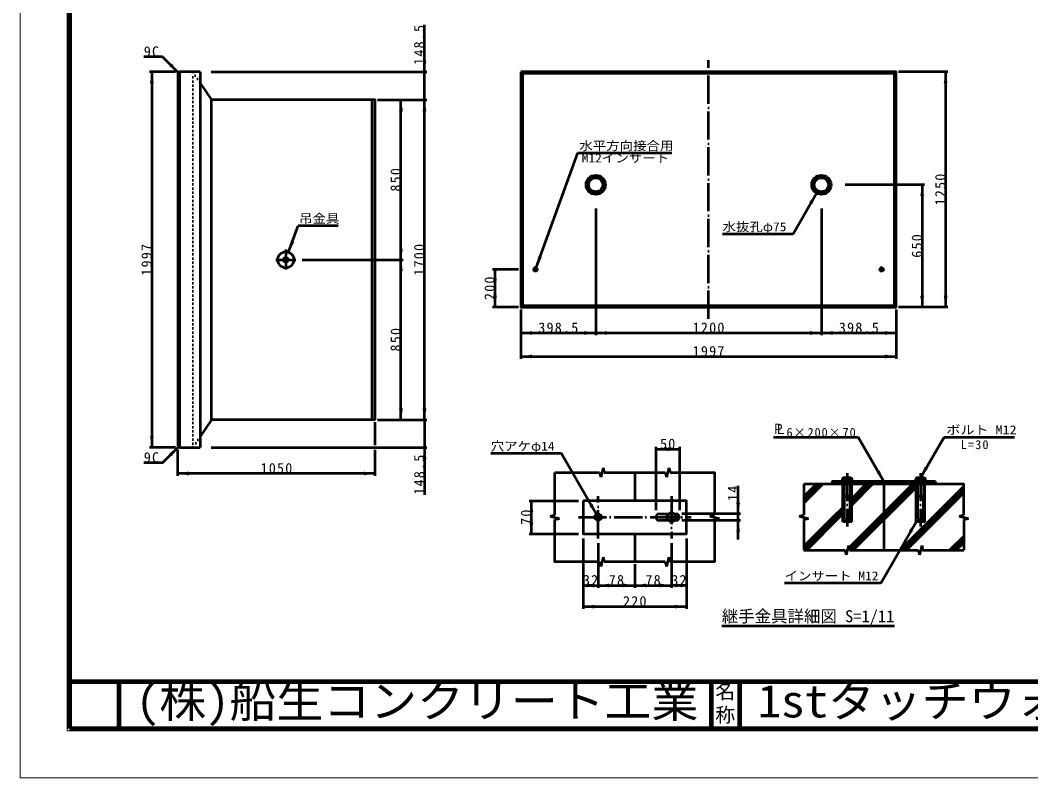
# Model space of a CAD drawing. Units: millimetres, scale not verified, with parts at other scales. Extents: x -2102 to 2102, y -1485 to 1485.
# Drawn here: x -2102 to 48, y -1485 to 126 of the extents above; entities that cross this region are included whole.
import ezdxf
from ezdxf.enums import TextEntityAlignment as Align

# ---------------------------------------------------------------- set-up
doc = ezdxf.new("R2010")
doc.units = ezdxf.units.MM
doc.header["$LTSCALE"] = 5
for name, pattern in [('DASHED', [7.5, 6, -1.5]), ('DOTTED', [1.75, 0.25, -1.5]), ('LONG_DASHED_DOTTED', [15.25, 12, -1.5, 0.25, -1.5])]:
    doc.linetypes.add(name, pattern=pattern)
doc.layers.add('0-0_V-nasSTD', color=7, linetype='Continuous', lineweight=50)
doc.layers.add('0-1_0', color=7, linetype='Continuous', lineweight=100)
doc.styles.add('ＭＳ ゴシック', font='')
doc.styles.get('ＭＳ ゴシック').set_extended_font_data('MS Gothic')

msp = doc.modelspace()

# ---------------------------------------------------------------- linework, layer by layer
at = {"layer": '0-0_V-nasSTD', "lineweight": 100}
for p, q in [((-1997.5, 1380), (-1997.5, -1380)), ((-632.5, -1280), (-632.5, -1380)), ((-572.5, -1280), (-572.5, -1380)), ((-1997.5, -1380), (1997.5, -1380))]:
    msp.add_line(p, q, dxfattribs=at)
at = {"layer": '0-0_V-nasSTD'}
for p, q in [((-1242.404, 15.769), (-1242.404, 115.769)), ((-1772.404, 15.769), (-1827.404, 15.769)), ((-1822.404, 15.769), (-1822.404, -783.031)), ((-1763.804, 15.769), (-1767.404, 12.169)), ((-1767.404, 12.169), (-1767.404, -779.431)), ((-1763.804, 15.769), (-1763.804, -783.031)), ((-1719.404, 15.769), (-1763.804, 15.769)), ((-1719.404, 15.769), (-1719.404, -783.031)), ((-1696.404, 15.769), (-1237.404, 15.769)), ((-1242.404, -43.631), (-1242.404, 15.769)), ((-1037.404, 15.769), (-1033.804, 12.169)), ((-1033.804, 12.169), (-1033.804, -480.631)), ((-242.204, 12.169), (-1033.804, 12.169)), ((-242.204, 12.169), (-238.604, 15.769)), ((-242.204, -480.631), (-242.204, 12.169)), ((-128.604, 15.769), (-233.604, 15.769)), ((-133.604, 15.769), (-133.604, -484.231)), ((-1719.404, -7.991), (-1695.404, -43.631)), ((-1353.404, -723.631), (-1353.404, -43.631)), ((-1342.404, -43.631), (-1237.404, -43.631)), ((-1292.404, -383.631), (-1292.404, -43.631)), ((-1242.404, -723.631), (-1242.404, -43.631)), ((-1004.904, -400.66), (-915.979, -156.34)), ((-915.979, -156.34), (-715.979, -156.34)), ((-178.604, -224.231), (-347.604, -224.231)), ((-183.604, -224.231), (-183.604, -484.231)), ((-458.304, -328.674), (-408.304, -242.071)), ((-878.004, -274.631), (-878.004, -544.231)), ((-398.004, -274.631), (-398.004, -544.231)), ((-1531.521, -367.468), (-1511, -311.087)), ((-1426, -311.087), (-1511, -311.087)), ((-608.304, -328.674), (-458.304, -328.674)), ((-1502.404, -383.631), (-1287.404, -383.631)), ((-1292.404, -723.631), (-1292.404, -383.631)), ((-1042.404, -404.231), (-1097.404, -404.231)), ((-1092.404, -404.231), (-1092.404, -484.231)), ((-1042.404, -484.231), (-1097.404, -484.231)), ((-1033.804, -480.631), (-1037.404, -484.231)), ((-1037.404, -489.231), (-1037.404, -594.231)), ((-1033.804, -480.631), (-242.204, -480.631)), ((-242.204, -480.631), (-238.604, -484.231)), ((-238.604, -489.231), (-238.604, -594.231)), ((-128.604, -484.231), (-233.604, -484.231)), ((-1037.404, -539.231), (-878.004, -539.231)), ((-878.004, -539.231), (-398.004, -539.231)), ((-398.004, -539.231), (-238.604, -539.231)), ((-1037.404, -589.231), (-238.604, -589.231)), ((-1695.404, -723.631), (-1719.404, -759.271)), ((-1347.404, -778.031), (-1347.404, -728.631)), ((-1342.404, -723.631), (-1237.404, -723.631)), ((-1242.404, -723.631), (-1242.404, -783.031)), ((-499.627, -760.453), (-319.627, -760.453)), ((-319.627, -760.453), (-265.008, -855.056)), ((-137.008, -760.453), (-187.008, -847.056)), ((-137.008, -760.453), (12.992, -760.453)), ((-1772.404, -783.031), (-1827.404, -783.031)), ((-1767.404, -779.431), (-1763.804, -783.031)), ((-1767.404, -843.031), (-1767.404, -788.031)), ((-1763.804, -783.031), (-1719.404, -783.031)), ((-1696.404, -783.031), (-1237.404, -783.031)), ((-1347.404, -843.031), (-1347.404, -788.031)), ((-1242.404, -783.031), (-1242.404, -883.031)), ((-1101.508, -795.09), (-951.508, -795.09)), ((-876.508, -924.993), (-951.508, -795.09)), ((-750.008, -781.056), (-750.008, -916.056)), ((-750.008, -786.056), (-700.008, -786.056)), ((-700.008, -781.056), (-700.008, -916.056)), ((-1347.404, -838.031), (-1767.404, -838.031)), ((-965.008, -836.056), (-870.008, -836.056)), ((-965.008, -926.056), (-965.008, -836.056)), ((-870.008, -836.056), (-867.508, -846.056)), ((-862.508, -826.056), (-867.508, -846.056)), ((-862.508, -826.056), (-860.008, -836.056)), ((-860.008, -836.056), (-730.008, -836.056)), ((-795.008, -836.056), (-795.008, -896.056)), ((-730.008, -836.056), (-727.508, -846.056)), ((-722.508, -826.056), (-727.508, -846.056)), ((-722.508, -826.056), (-720.008, -836.056)), ((-373.949, -861.056), (-367.949, -855.056)), ((-366.878, -861.056), (-360.878, -855.056)), ((-359.807, -861.056), (-353.807, -855.056)), ((-351.508, -847.056), (-353.508, -849.056)), ((-332.508, -849.056), (-353.508, -849.056)), ((-352.736, -861.056), (-349.008, -857.328)), ((-334.508, -847.056), (-351.508, -847.056)), ((-349.008, -885.056), (-349.008, -855.056)), ((-332.593, -855.056), (-337.008, -859.47)), ((-337.008, -855.056), (-337.008, -885.056)), ((-334.508, -847.056), (-332.508, -849.056)), ((-331.522, -861.056), (-325.522, -855.056)), ((-324.451, -861.056), (-318.451, -855.056)), ((-317.38, -861.056), (-311.38, -855.056)), ((-310.309, -861.056), (-304.309, -855.056)), ((-303.238, -861.056), (-297.238, -855.056)), ((-296.167, -861.056), (-290.167, -855.056)), ((-289.096, -861.056), (-283.096, -855.056)), ((-282.025, -861.056), (-276.025, -855.056)), ((-274.954, -861.056), (-268.954, -855.056)), ((-267.883, -861.056), (-265.008, -858.181)), ((-261.883, -855.056), (-265.008, -858.181)), ((-260.812, -861.056), (-254.812, -855.056)), ((-253.741, -861.056), (-247.741, -855.056)), ((-246.67, -861.056), (-240.67, -855.056)), ((-239.598, -861.056), (-233.598, -855.056)), ((-232.527, -861.056), (-226.527, -855.056)), ((-225.456, -861.056), (-219.456, -855.056)), ((-218.385, -861.056), (-212.385, -855.056)), ((-211.314, -861.056), (-205.314, -855.056)), ((-204.243, -861.056), (-198.243, -855.056)), ((-195.508, -847.056), (-197.508, -849.056)), ((-176.508, -849.056), (-197.508, -849.056)), ((-197.172, -861.056), (-193.008, -856.891)), ((-178.508, -847.056), (-195.508, -847.056)), ((-193.008, -885.056), (-193.008, -855.056)), ((-177.03, -855.056), (-181.008, -859.034)), ((-181.008, -855.056), (-181.008, -885.056)), ((-178.508, -847.056), (-176.508, -849.056)), ((-175.959, -861.056), (-169.959, -855.056)), ((-168.888, -861.056), (-162.888, -855.056)), ((-161.817, -861.056), (-155.817, -855.056)), ((-155.008, -855.056), (-155.008, -861.056)), ((-575.008, -924.056), (-575.008, -864.056)), ((-435.008, -861.056), (-435.008, -926.056)), ((-409.304, -861.056), (-435.008, -886.759)), ((-402.233, -861.056), (-435.008, -893.83)), ((-395.162, -861.056), (-435.008, -900.902)), ((-352.508, -941.056), (-352.508, -861.056)), ((-204.243, -861.056), (-339.255, -996.067)), ((-197.172, -861.056), (-337.172, -1001.056)), ((-333.508, -941.056), (-333.508, -861.056)), ((-303.238, -861.056), (-333.508, -891.325)), ((-296.167, -861.056), (-333.508, -898.397)), ((-289.096, -861.056), (-333.508, -905.468)), ((-330.101, -1001.056), (-196.508, -867.463)), ((-265.008, -861.056), (-265.008, -1001.056)), ((-231.106, -1001.056), (-95.008, -864.957)), ((-224.035, -1001.056), (-95.008, -872.029)), ((-216.964, -1001.056), (-95.008, -879.1)), ((-196.508, -941.056), (-196.508, -861.056)), ((-177.508, -941.056), (-177.508, -861.056)), ((-1020.008, -896.056), (-915.008, -896.056)), ((-1015.008, -966.056), (-1015.008, -896.056)), ((-349.008, -935.056), (-349.008, -885.056)), ((-337.008, -935.056), (-337.008, -885.056)), ((-193.008, -935.056), (-193.008, -885.056)), ((-181.008, -935.056), (-181.008, -885.056)), ((-743.008, -924.056), (-723.07, -924.056)), ((-710.946, -924.056), (-707.008, -924.056)), ((-570.008, -924.056), (-695.008, -924.056)), ((-575.008, -938.056), (-575.008, -924.056)), ((-373.238, -931.056), (-352.508, -910.325)), ((-366.167, -931.056), (-352.508, -917.397)), ((-359.096, -931.056), (-352.508, -924.468)), ((-975.008, -928.556), (-965.008, -926.056)), ((-975.008, -928.556), (-955.008, -933.556)), ((-965.008, -936.056), (-955.008, -933.556)), ((-723.07, -938.056), (-743.008, -938.056)), ((-707.008, -938.056), (-710.946, -938.056)), ((-570.008, -938.056), (-695.008, -938.056)), ((-635.008, -928.556), (-625.008, -926.056)), ((-635.008, -928.556), (-615.008, -933.556)), ((-625.008, -936.056), (-615.008, -933.556)), ((-575.008, -978.056), (-575.008, -938.056)), ((-445.008, -928.556), (-435.008, -926.056)), ((-445.008, -928.556), (-425.008, -933.556)), ((-373.238, -931.056), (-435.008, -992.825)), ((-366.167, -931.056), (-435.008, -999.897)), ((-435.008, -936.056), (-425.008, -933.556)), ((-434.739, -935.988), (-435.008, -936.257)), ((-435.008, -936.056), (-435.008, -1001.056)), ((-359.096, -931.056), (-429.096, -1001.056)), ((-333.508, -941.056), (-352.508, -941.056)), ((-271.508, -1070.959), (-196.508, -941.056)), ((-177.508, -941.056), (-196.508, -941.056)), ((-105.008, -928.556), (-95.008, -926.056)), ((-105.008, -928.556), (-85.008, -933.556)), ((-95.008, -936.056), (-85.008, -933.556)), ((-95.008, -936.056), (-95.008, -1001.056)), ((-86.096, -933.828), (-85.661, -933.392)), ((-1020.008, -966.056), (-915.008, -966.056)), ((-795.008, -966.056), (-795.008, -1026.056)), ((-905.008, -976.056), (-905.008, -1126.056)), ((-873.008, -986.056), (-873.008, -1081.056)), ((-717.008, -986.056), (-717.008, -1081.056)), ((-685.008, -976.056), (-685.008, -1126.056)), ((-125.04, -1001.056), (-95.008, -971.023)), ((-117.969, -1001.056), (-95.008, -978.095)), ((-110.898, -1001.056), (-95.008, -985.166)), ((-435.008, -1001.056), (-348.008, -1001.056)), ((-348.008, -1001.056), (-345.508, -1011.056)), ((-347.255, -1004.067), (-342.596, -999.409)), ((-340.508, -991.056), (-345.508, -1011.056)), ((-340.508, -991.056), (-338.008, -1001.056)), ((-338.008, -1001.056), (-192.008, -1001.056)), ((-192.008, -1001.056), (-189.508, -1011.056)), ((-184.508, -991.056), (-189.508, -1011.056)), ((-870.008, -1026.056), (-867.508, -1036.056)), ((-862.508, -1016.056), (-867.508, -1036.056)), ((-862.508, -1016.056), (-860.008, -1026.056)), ((-730.008, -1026.056), (-860.008, -1026.056)), ((-795.008, -1031.056), (-795.008, -1081.056)), ((-730.008, -1026.056), (-727.508, -1036.056)), ((-722.508, -1016.056), (-727.508, -1036.056)), ((-722.508, -1016.056), (-720.008, -1026.056)), ((-271.508, -1070.959), (-476.508, -1070.959)), ((-905.008, -1076.056), (-873.008, -1076.056)), ((-873.008, -1076.056), (-795.008, -1076.056)), ((-795.008, -1076.056), (-717.008, -1076.056)), ((-685.008, -1076.056), (-717.008, -1076.056)), ((-905.008, -1121.056), (-685.008, -1121.056)), ((-610.007, -1162.083), (-242.507, -1162.083))]:
    msp.add_line(p, q, dxfattribs=at)
at = {"layer": '0-0_V-nasSTD', "linetype": 'LONG_DASHED_DOTTED'}
for p, q in [((-638.004, -509.231), (-638.004, 40.769)), ((-1537.404, -361.831), (-1537.404, -404.231)), ((-1558.604, -383.631), (-1516.204, -383.631)), ((-1012.204, -404.231), (-1000.204, -404.231)), ((-1006.204, -410.231), (-1006.204, -398.231)), ((-275.804, -404.231), (-263.804, -404.231)), ((-269.804, -410.231), (-269.804, -398.231)), ((-343.008, -837.056), (-343.008, -951.056)), ((-187.008, -837.056), (-187.008, -951.056)), ((-873.008, -976.056), (-873.008, -886.056)), ((-717.008, -886.056), (-717.008, -976.056)), ((-915.008, -931.056), (-675.008, -931.056))]:
    msp.add_line(p, q, dxfattribs=at)
at = {"layer": '0-0_V-nasSTD', "linetype": 'DOTTED'}
for p, q in [((-1735.404, -783.031), (-1735.404, 15.769)), ((-1735.404, 15.769), (-1719.404, -7.991)), ((-1719.404, -759.271), (-1735.404, -783.031))]:
    msp.add_line(p, q, dxfattribs=at)
at = {"layer": '0-0_V-nasSTD', "linetype": 'DASHED'}
for p, q in [((-723.07, -924.056), (-710.946, -924.056)), ((-710.946, -938.056), (-723.07, -938.056))]:
    msp.add_line(p, q, dxfattribs=at)
at = {"layer": '0-0_V-nasSTD', "lineweight": 18}
for points in [[(-2102.5, -1485), (-2102.5, 1485), (2102.5, 1485), (2102.5, -1485)], [(-2002.5, -1385), (-2002.5, 1385), (2002.5, 1385), (2002.5, -1385)]]:
    msp.add_lwpolyline(points, close=True, dxfattribs=at)
at = {"layer": '0-0_V-nasSTD'}
for points in [[(-1765.604, 13.969), (-1799.545, 47.91), (-1839.545, 47.91)], [(-1347.404, -723.631), (-1347.404, -43.631), (-1695.404, -43.631)], [(-1347.404, -723.631), (-1695.404, -723.631), (-1695.404, -43.631)], [(-1765.604, -781.231), (-1799.545, -815.172), (-1839.545, -815.172)], [(-720.008, -836.056), (-625.008, -836.056), (-625.008, -926.056)], [(-155.008, -855.056), (-375.008, -855.056), (-375.008, -861.056)], [(-353.508, -849.056), (-353.508, -855.056), (-332.508, -855.056), (-332.508, -849.056)], [(-197.508, -849.056), (-197.508, -855.056), (-176.508, -855.056), (-176.508, -849.056)], [(-95.008, -926.056), (-95.008, -861.056), (-435.008, -861.056)], [(-726.101, -925.806), (-717.008, -920.556), (-707.915, -925.806), (-707.915, -936.306)], [(-870.008, -1026.056), (-965.008, -1026.056), (-965.008, -936.056)], [(-707.915, -936.306), (-717.008, -941.556), (-726.101, -936.306), (-726.101, -925.806)], [(-625.008, -936.056), (-625.008, -1026.056), (-720.008, -1026.056)], [(-184.508, -991.056), (-182.008, -1001.056), (-95.008, -1001.056)]]:
    msp.add_lwpolyline(points, dxfattribs=at)
for points in [[(-1037.404, 15.769), (-1037.404, -484.231), (-238.604, -484.231), (-238.604, 15.769)], [(-905.008, -896.056), (-905.008, -966.056), (-685.008, -966.056), (-685.008, -896.056)]]:
    msp.add_lwpolyline(points, close=True, dxfattribs=at)
for centre, radius in [((-878.004, -224.231), 20.6), ((-878.004, -224.231), 17), ((-878.004, -224.231), 15), ((-398.004, -224.231), 20.6), ((-398.004, -224.231), 17), ((-398.004, -224.231), 15), ((-1537.404, -383.631), 17.2), ((-1537.404, -383.631), 5), ((-1006.204, -404.231), 3.8), ((-1006.204, -404.231), 2.4), ((-1006.204, -404.231), 2), ((-269.804, -404.231), 3.8), ((-269.804, -404.231), 2.4), ((-269.804, -404.231), 2), ((-873.008, -931.056), 7), ((-717.008, -931.056), 8.5)]:
    msp.add_circle(centre, radius, dxfattribs=at)
for centre, radius, start, end in [((-343.008, -875.618), 28.562, 68.4314, 111.5686), ((-187.008, -875.618), 28.562, 68.4314, 111.5686), ((-343.008, -877.056), 10, 233.1301, 306.8699), ((-187.008, -877.056), 10, 233.1301, 306.8699), ((-743.008, -931.056), 7, 90, 270), ((-707.008, -931.056), 7, 270, 90), ((-343.008, -927.056), 10, 233.1301, 306.8699), ((-187.008, -927.056), 10, 233.1301, 306.8699)]:
    msp.add_arc(centre, radius, start, end, dxfattribs=at)
for points in [[(-1785.403, 28.111), (-1782.574, 30.939), (-1765.604, 13.969)], [(-1782.574, 30.939), (-1779.746, 33.768), (-1765.604, 13.969)], [(-1246.404, 39.769), (-1242.404, 15.769), (-1242.404, 39.769)], [(-1242.404, 15.769), (-1242.404, 39.769), (-1238.404, 39.769)], [(-1826.404, -8.231), (-1822.404, -8.231), (-1822.404, 15.769)], [(-1822.404, -8.231), (-1822.404, 15.769), (-1818.404, -8.231)], [(-137.604, -8.231), (-133.604, -8.231), (-133.604, 15.769)], [(-133.604, -8.231), (-133.604, 15.769), (-129.604, -8.231)], [(-1296.404, -67.631), (-1292.404, -67.631), (-1292.404, -43.631)], [(-1292.404, -67.631), (-1292.404, -43.631), (-1288.404, -67.631)], [(-1246.404, -67.631), (-1242.404, -67.631), (-1242.404, -43.631)], [(-1242.404, -67.631), (-1242.404, -43.631), (-1238.404, -67.631)], [(-187.604, -248.231), (-183.604, -248.231), (-183.604, -224.231)], [(-183.604, -248.231), (-183.604, -224.231), (-179.604, -248.231)], [(-423.768, -260.856), (-420.304, -262.856), (-408.304, -242.071)], [(-420.304, -262.856), (-416.84, -264.856), (-408.304, -242.071)], [(-1531.521, -367.468), (-1527.071, -343.548), (-1523.313, -344.916)], [(-1531.521, -367.468), (-1523.313, -344.916), (-1519.554, -346.284)], [(-1296.404, -359.631), (-1292.404, -383.631), (-1292.404, -359.631)], [(-1292.404, -383.631), (-1292.404, -359.631), (-1288.404, -359.631)], [(-1296.404, -407.631), (-1292.404, -407.631), (-1292.404, -383.631)], [(-1292.404, -407.631), (-1292.404, -383.631), (-1288.404, -407.631)], [(-1004.904, -400.66), (-1000.454, -376.74), (-996.696, -378.108)], [(-1004.904, -400.66), (-996.696, -378.108), (-992.937, -379.476)], [(-1096.404, -428.231), (-1092.404, -428.231), (-1092.404, -404.231)], [(-1092.404, -428.231), (-1092.404, -404.231), (-1088.404, -428.231)], [(-1096.404, -460.231), (-1092.404, -484.231), (-1092.404, -460.231)], [(-1092.404, -484.231), (-1092.404, -460.231), (-1088.404, -460.231)], [(-187.604, -460.231), (-183.604, -484.231), (-183.604, -460.231)], [(-183.604, -484.231), (-183.604, -460.231), (-179.604, -460.231)], [(-137.604, -460.231), (-133.604, -484.231), (-133.604, -460.231)], [(-133.604, -484.231), (-133.604, -460.231), (-129.604, -460.231)], [(-1037.404, -539.231), (-1013.404, -539.231), (-1013.404, -535.231)], [(-902.004, -539.231), (-902.004, -535.231), (-878.004, -539.231)], [(-878.004, -539.231), (-854.004, -539.231), (-854.004, -535.231)], [(-422.004, -539.231), (-422.004, -535.231), (-398.004, -539.231)], [(-398.004, -539.231), (-374.004, -539.231), (-374.004, -535.231)], [(-262.604, -539.231), (-262.604, -535.231), (-238.604, -539.231)], [(-1037.404, -539.231), (-1013.404, -543.231), (-1013.404, -539.231)], [(-902.004, -543.231), (-902.004, -539.231), (-878.004, -539.231)], [(-878.004, -539.231), (-854.004, -543.231), (-854.004, -539.231)], [(-422.004, -543.231), (-422.004, -539.231), (-398.004, -539.231)], [(-398.004, -539.231), (-374.004, -543.231), (-374.004, -539.231)], [(-262.604, -543.231), (-262.604, -539.231), (-238.604, -539.231)], [(-1037.404, -589.231), (-1013.404, -589.231), (-1013.404, -585.231)], [(-1037.404, -589.231), (-1013.404, -593.231), (-1013.404, -589.231)], [(-262.604, -589.231), (-262.604, -585.231), (-238.604, -589.231)], [(-262.604, -593.231), (-262.604, -589.231), (-238.604, -589.231)], [(-1296.404, -699.631), (-1292.404, -723.631), (-1292.404, -699.631)], [(-1292.404, -723.631), (-1292.404, -699.631), (-1288.404, -699.631)], [(-1246.404, -699.631), (-1242.404, -723.631), (-1242.404, -699.631)], [(-1242.404, -723.631), (-1242.404, -699.631), (-1238.404, -699.631)], [(-1826.404, -759.031), (-1822.404, -783.031), (-1822.404, -759.031)], [(-1822.404, -783.031), (-1822.404, -759.031), (-1818.404, -759.031)], [(-1785.403, -795.373), (-1782.574, -798.202), (-1765.604, -781.231)], [(-1782.574, -798.202), (-1779.746, -801.03), (-1765.604, -781.231)], [(-1246.404, -807.031), (-1242.404, -807.031), (-1242.404, -783.031)], [(-1242.404, -807.031), (-1242.404, -783.031), (-1238.404, -807.031)], [(-750.008, -786.056), (-726.008, -786.056), (-726.008, -782.056)], [(-750.008, -786.056), (-726.008, -790.056), (-726.008, -786.056)], [(-724.008, -786.056), (-724.008, -782.056), (-700.008, -786.056)], [(-724.008, -790.056), (-724.008, -786.056), (-700.008, -786.056)], [(-1767.404, -838.031), (-1743.404, -838.031), (-1743.404, -834.031)], [(-1767.404, -838.031), (-1743.404, -842.031), (-1743.404, -838.031)], [(-1371.404, -838.031), (-1371.404, -834.031), (-1347.404, -838.031)], [(-1371.404, -842.031), (-1371.404, -838.031), (-1347.404, -838.031)], [(-280.472, -836.271), (-277.008, -834.271), (-265.008, -855.056)], [(-277.008, -834.271), (-273.544, -832.271), (-265.008, -855.056)], [(-187.008, -847.056), (-178.472, -824.271), (-175.008, -826.271)], [(-187.008, -847.056), (-175.008, -826.271), (-171.544, -828.271)], [(-1019.008, -920.056), (-1015.008, -920.056), (-1015.008, -896.056)], [(-1015.008, -920.056), (-1015.008, -896.056), (-1011.008, -920.056)], [(-888.508, -904.209), (-885.044, -902.209), (-876.508, -924.993)], [(-579.008, -900.056), (-575.008, -924.056), (-575.008, -900.056)], [(-575.008, -924.056), (-575.008, -900.056), (-571.008, -900.056)], [(-891.972, -906.209), (-888.508, -904.209), (-876.508, -924.993)], [(-1019.008, -942.056), (-1015.008, -966.056), (-1015.008, -942.056)], [(-1015.008, -966.056), (-1015.008, -942.056), (-1011.008, -942.056)], [(-579.008, -962.056), (-575.008, -962.056), (-575.008, -938.056)], [(-575.008, -962.056), (-575.008, -938.056), (-571.008, -962.056)], [(-211.972, -959.84), (-208.508, -961.84), (-196.508, -941.056)], [(-208.508, -961.84), (-205.044, -963.84), (-196.508, -941.056)], [(-905.008, -1076.056), (-881.008, -1076.056), (-881.008, -1072.056)], [(-897.008, -1076.056), (-897.008, -1072.056), (-873.008, -1076.056)], [(-873.008, -1076.056), (-849.008, -1076.056), (-849.008, -1072.056)], [(-819.008, -1076.056), (-819.008, -1072.056), (-795.008, -1076.056)], [(-795.008, -1076.056), (-771.008, -1076.056), (-771.008, -1072.056)], [(-741.008, -1076.056), (-741.008, -1072.056), (-717.008, -1076.056)], [(-717.008, -1076.056), (-693.008, -1076.056), (-693.008, -1072.056)], [(-709.008, -1076.056), (-709.008, -1072.056), (-685.008, -1076.056)], [(-905.008, -1076.056), (-881.008, -1080.056), (-881.008, -1076.056)], [(-897.008, -1080.056), (-897.008, -1076.056), (-873.008, -1076.056)], [(-873.008, -1076.056), (-849.008, -1080.056), (-849.008, -1076.056)], [(-819.008, -1080.056), (-819.008, -1076.056), (-795.008, -1076.056)], [(-795.008, -1076.056), (-771.008, -1080.056), (-771.008, -1076.056)], [(-741.008, -1080.056), (-741.008, -1076.056), (-717.008, -1076.056)], [(-717.008, -1076.056), (-693.008, -1080.056), (-693.008, -1076.056)], [(-709.008, -1080.056), (-709.008, -1076.056), (-685.008, -1076.056)], [(-905.008, -1121.056), (-881.008, -1121.056), (-881.008, -1117.056)], [(-709.008, -1121.056), (-709.008, -1117.056), (-685.008, -1121.056)], [(-905.008, -1121.056), (-881.008, -1125.056), (-881.008, -1121.056)], [(-709.008, -1125.056), (-709.008, -1121.056), (-685.008, -1121.056)]]:
    msp.add_solid(points, dxfattribs=at)
at = {"layer": '0-1_0'}
for p, q in [((-1997.5, -1280), (1997.5, -1280)), ((-1892.5, -1280), (-1892.5, -1380))]:
    msp.add_line(p, q, dxfattribs=at)

# ---------------------------------------------------------------- texts
at = {"layer": '0-0_V-nasSTD', "style": 'ＭＳ ゴシック'}
for s, height, width, p in [('水平方向接合用', 19.06, 1.1, (-912.979, -156.34)), ('M12インサート', 19.06, 1.1, (-907.729, -182.34)), ('吊金具', 19.06, 1.1, (-1509, -311.087)), ('水抜孔φ75', 19.06, 1.1, (-608.304, -328.674)), ('Ｐ', 21.63, 0.9, (-502.749, -760.453)), ('Ｌ', 21.63, 0.9, (-498.127, -760.453)), ('ボルト M12', 19.06, 1.15, (-132.008, -760.453)), ('穴アケφ14', 19.06, 1.1, (-1101.508, -795.09)), ('インサート M12', 19.06, 1.1, (-476.508, -1070.959)), ('(株)船生コンクリート工業', 69.65, 1.05, (-1856.5, -1377.45)), ('1stタッチウォールＢ型', 69.65, 1.05, (-533.25, -1377.53))]:
    msp.add_text(s, height=height, dxfattribs=dict(at, width=width)).set_placement(p, align=Align.BOTTOM_LEFT)
for s, height, p in [('継手金具詳細図 S=1/11', 25.66, (-610.007, -1162.083)), ('名', 30.79, (-623.518, -1326.001)), ('称', 30.79, (-623.524, -1375.99))]:
    msp.add_text(s, height=height, dxfattribs=at).set_placement(p, align=Align.BOTTOM_LEFT)
at = {"layer": '0-0_V-nasSTD', "char_height": 21.99, "attachment_point": 7, "rotation": 90, "style": 'ＭＳ ゴシック'}
for s, insert in [('\\T1.17;148.5', (-1242.404, 30.769)), ('\\T1.17;850', (-1292.404, -238.631)), ('\\T1.17;1250', (-133.604, -267.981)), ('\\T1.17;650', (-183.604, -379.231)), ('\\T1.17;1997', (-1822.404, -417.381)), ('\\T1.17;1700', (-1242.404, -417.381)), ('\\T1.17;200', (-1092.404, -469.231)), ('\\T1.17;850', (-1292.404, -578.631)), ('\\T1.17;148.5', (-1242.404, -883.031)), ('\\T1.17;14', (-575.008, -896.556)), ('\\T1.17;70', (-1015.008, -947.306))]:
    msp.add_mtext(s, dxfattribs=dict(at, insert=insert))
at = {"layer": '0-0_V-nasSTD', "attachment_point": 7, "style": 'ＭＳ ゴシック'}
for s, insert, char_height in [('\\T1.17;9C', (-1839.545, 47.91), 21.99), ('\\T1.17;398.5', (-1000.204, -539.231), 21.99), ('\\T1.17;1200', (-671.754, -539.231), 21.99), ('\\T1.17;398.5', (-360.804, -539.231), 21.99), ('\\T1.17;1997', (-671.754, -589.231), 21.99), ('\\T1.15;6×200×70', (-472.127, -760.453), 19.06), ('\\T1.17;50', (-741.258, -786.056), 21.99), ('\\T1.19;L=30', (-101.539, -786.453), 19.06), ('\\T1.17;9C', (-1839.545, -815.172), 21.99), ('\\T1.17;1050', (-1591.154, -838.031), 21.99), ('\\T1.17;32', (-905.258, -1076.056), 21.99), ('\\T1.17;78', (-850.258, -1076.056), 21.99), ('\\T1.17;78', (-772.258, -1076.056), 21.99), ('\\T1.17;32', (-717.258, -1076.056), 21.99), ('\\T1.17;220', (-820.008, -1121.056), 21.99)]:
    msp.add_mtext(s, dxfattribs=dict(at, insert=insert, char_height=char_height))

doc.saveas('drawing.dxf')
